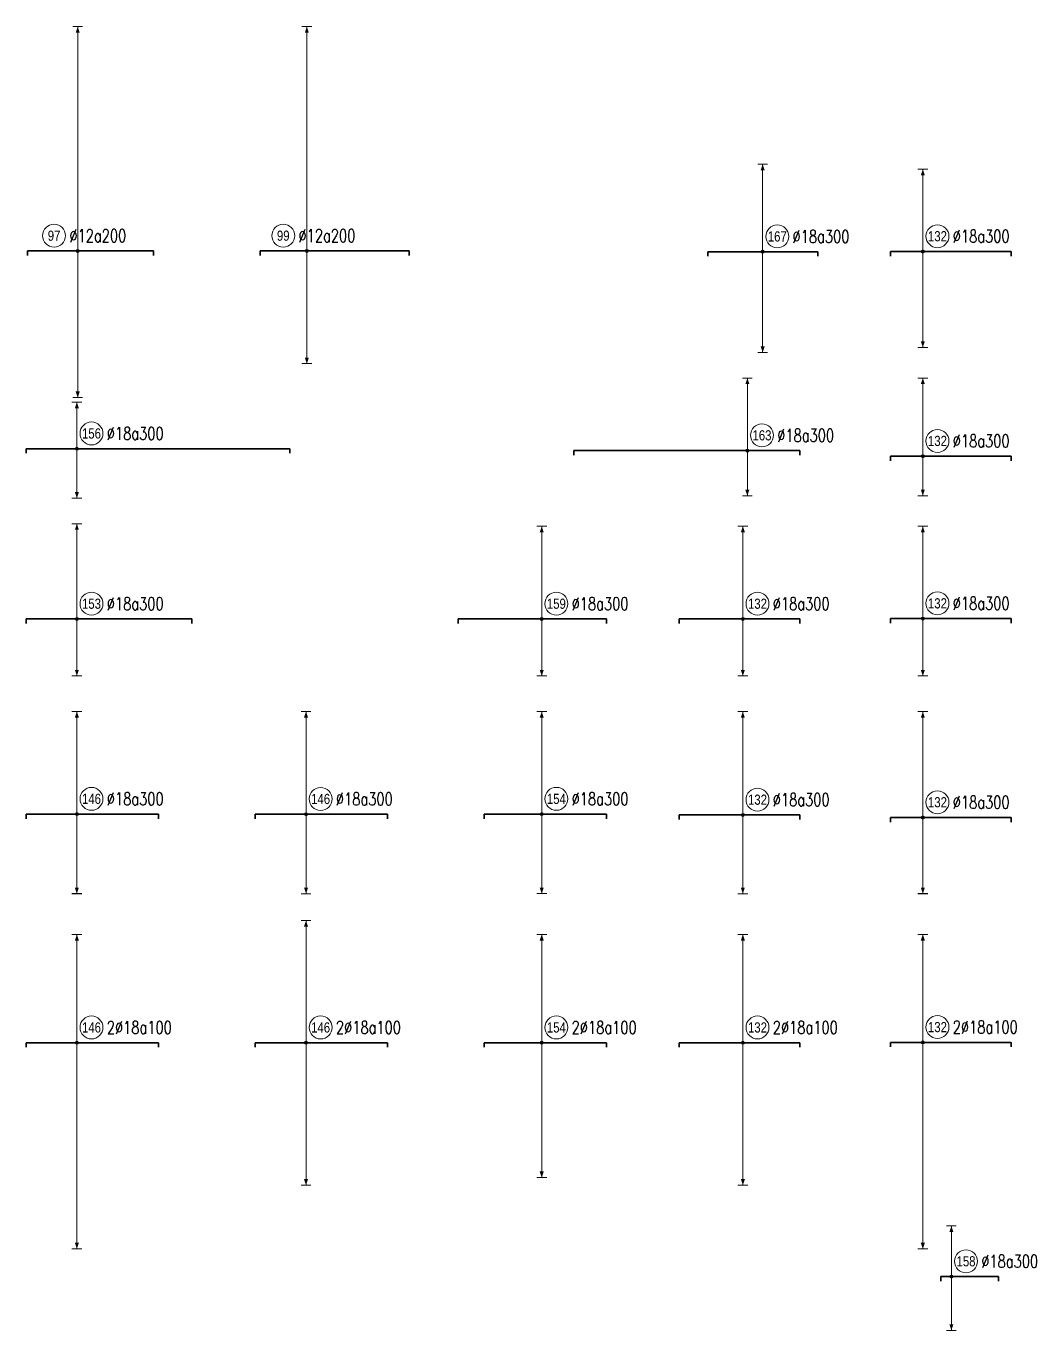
# Model space of a CAD drawing. Header units: millimetres. Extents: x -415354 to 592036, y -374841 to 139309.
# Drawn here: x 61100 to 100805, y -118320 to -67080 of the extents above; entities that cross this region are included whole.
import ezdxf
from ezdxf.enums import TextEntityAlignment as Align

# ---------------------------------------------------------------- set-up
doc = ezdxf.new("R2010")
doc.units = ezdxf.units.MM
doc.header["$MEASUREMENT"] = 0
for name, color, linetype, lineweight in [('NDC_S_DIM', 1, 'Continuous', 15), ('NDC_S_REBAR', 4, 'Continuous', 35), ('NDC_S_VN TEXT', 7, 'Continuous', 20)]:
    doc.layers.add(name, color=color, linetype=linetype, lineweight=lineweight)
doc.styles.add('ARIAL', font='arial.ttf', dxfattribs={"width": 0.8})
doc.styles.add('NDC_EN TXT', font='romans.shx', dxfattribs={"width": 0.8})

# ---------------------------------------------------------------- blocks, each defined once
blk = doc.blocks.new('*U45')
h = blk.add_hatch(color=6)
edge = h.paths.add_edge_path()
edge.add_arc((-5.03, 0), 0.3, 0, 360)
at = {"layer": 'NDC_S_DIM', "color": 8}
for q in [(-5.03, 17.2), (-5.03, -19.8)]:
    blk.add_line((-5.03, 0), q, dxfattribs=at)
for points in [[(-6.03, 17.2, 0.2, 0.2, 0), (-4.03, 17.2, 0, 0, 0)], [(-6.03, -19.8, 0.2, 0.2, 0), (-4.03, -19.8, 0, 0, 0)]]:
    blk.add_lwpolyline(points, format="xyseb", dxfattribs=at)
at = {"layer": 'NDC_S_DIM'}
blk.add_circle((-2.16, 3), 2.25, dxfattribs=at)
at = {"layer": 'NDC_S_DIM', "color": 6}
blk.add_circle((-5.03, 0), 0.3, dxfattribs=at)
at = {"layer": 'NDC_S_DIM', "color": 8}
for points in [[(-5.43, 16), (-5.03, 17.2), (-4.63, 16)], [(-5.43, -18.6), (-5.03, -19.8), (-4.63, -18.6)]]:
    blk.add_solid(points, dxfattribs=at)
at = {"layer": 'NDC_S_REBAR'}
for p, q in [((0, 0), (-15.78, 0)), ((-15.78, 0), (-15.78, -0.9)), ((0, 0), (5.8, 0)), ((5.8, 0), (5.8, -0.9)), ((-15.78, -0.9), (-15.78, -0.9)), ((5.8, -0.9), (5.8, -0.9))]:
    blk.add_line(p, q, dxfattribs=at)
at = {"layer": 'NDC_S_VN TEXT', "style": 'ARIAL', "width": 0.8}
blk.add_attdef('KHT', text='', height=2, dxfattribs=at).set_placement((-2.16, 3), align=Align.MIDDLE_CENTER)
at = {"layer": 'NDC_S_VN TEXT', "color": 3, "style": 'NDC_EN TXT', "width": 0.75}
blk.add_attdef('DKT', (0.84, 1.75), '', height=2.5, dxfattribs=at)
blk = doc.blocks.new('*U48')
h = blk.add_hatch(color=6)
edge = h.paths.add_edge_path()
edge.add_arc((-5.03, 0), 0.3, 0, 360)
at = {"layer": 'NDC_S_DIM', "color": 8}
for q in [(-5.03, 16.16), (-5.03, -18.84)]:
    blk.add_line((-5.03, 0), q, dxfattribs=at)
for points in [[(-6.03, 16.16, 0.2, 0.2, 0), (-4.03, 16.16, 0, 0, 0)], [(-6.03, -18.84, 0.2, 0.2, 0), (-4.03, -18.84, 0, 0, 0)]]:
    blk.add_lwpolyline(points, format="xyseb", dxfattribs=at)
at = {"layer": 'NDC_S_DIM'}
blk.add_circle((-2.16, 3), 2.25, dxfattribs=at)
at = {"layer": 'NDC_S_DIM', "color": 6}
blk.add_circle((-5.03, 0), 0.3, dxfattribs=at)
at = {"layer": 'NDC_S_DIM', "color": 8}
for points in [[(-5.43, 14.96), (-5.03, 16.16), (-4.63, 14.96)], [(-5.43, -17.64), (-5.03, -18.84), (-4.63, -17.64)]]:
    blk.add_solid(points, dxfattribs=at)
at = {"layer": 'NDC_S_REBAR'}
for p, q in [((0, 0), (-11.4, 0)), ((-11.4, 0), (-11.4, -0.9)), ((0, 0), (12.35, 0)), ((12.35, 0), (12.35, -0.9)), ((-11.4, -0.9), (-11.4, -0.9)), ((12.35, -0.9), (12.35, -0.9))]:
    blk.add_line(p, q, dxfattribs=at)
at = {"layer": 'NDC_S_VN TEXT', "style": 'ARIAL', "width": 0.8}
blk.add_attdef('KHT', text='', height=2, dxfattribs=at).set_placement((-2.16, 3), align=Align.MIDDLE_CENTER)
at = {"layer": 'NDC_S_VN TEXT', "color": 3, "style": 'NDC_EN TXT', "width": 0.75}
blk.add_attdef('DKT', (0.84, 1.75), '', height=2.5, dxfattribs=at)
blk = doc.blocks.new('*U21')
h = blk.add_hatch(color=6)
edge = h.paths.add_edge_path()
edge.add_arc((-5.03, 0), 0.3, 0, 360)
at = {"layer": 'NDC_S_DIM', "color": 8}
for q in [(-5.03, 9.16), (-5.03, -9.72)]:
    blk.add_line((-5.03, 0), q, dxfattribs=at)
for points in [[(-6.03, 9.16, 0.2, 0.2, 0), (-4.03, 9.16, 0, 0, 0)], [(-6.03, -9.72, 0.2, 0.2, 0), (-4.03, -9.72, 0, 0, 0)]]:
    blk.add_lwpolyline(points, format="xyseb", dxfattribs=at)
at = {"layer": 'NDC_S_DIM'}
blk.add_circle((-2.16, 3), 2.25, dxfattribs=at)
at = {"layer": 'NDC_S_DIM', "color": 6}
blk.add_circle((-5.03, 0), 0.3, dxfattribs=at)
at = {"layer": 'NDC_S_DIM', "color": 8}
for points in [[(-5.43, 7.96), (-5.03, 9.16), (-4.63, 7.96)], [(-5.43, -8.52), (-5.03, -9.72), (-4.63, -8.52)]]:
    blk.add_solid(points, dxfattribs=at)
at = {"layer": 'NDC_S_REBAR'}
for p, q in [((0, 0), (-15.01, 0)), ((-15.01, 0), (-15.01, -0.9)), ((0, 0), (36.82, 0)), ((36.82, 0), (36.82, -0.9)), ((-15.01, -0.9), (-15.01, -0.9)), ((36.82, -0.9), (36.82, -0.9))]:
    blk.add_line(p, q, dxfattribs=at)
at = {"layer": 'NDC_S_VN TEXT', "style": 'ARIAL', "width": 0.8}
blk.add_attdef('KHT', text='', height=2, dxfattribs=at).set_placement((-2.16, 3), align=Align.MIDDLE_CENTER)
at = {"layer": 'NDC_S_VN TEXT', "color": 3, "style": 'NDC_EN TXT', "width": 0.75}
blk.add_attdef('DKT', (0.84, 1.75), '', height=2.5, dxfattribs=at)
blk = doc.blocks.new('*U20')
h = blk.add_hatch(color=6)
edge = h.paths.add_edge_path()
edge.add_arc((-5.03, 0), 0.3, 0, 360)
at = {"layer": 'NDC_S_DIM', "color": 8}
for q in [(-5.03, 14.25), (-5.03, -8.86)]:
    blk.add_line((-5.03, 0), q, dxfattribs=at)
for points in [[(-6.03, 14.25, 0.2, 0.2, 0), (-4.03, 14.25, 0, 0, 0)], [(-6.03, -8.86, 0.2, 0.2, 0), (-4.03, -8.86, 0, 0, 0)]]:
    blk.add_lwpolyline(points, format="xyseb", dxfattribs=at)
at = {"layer": 'NDC_S_DIM'}
blk.add_circle((-2.16, 3), 2.25, dxfattribs=at)
at = {"layer": 'NDC_S_DIM', "color": 6}
blk.add_circle((-5.03, 0), 0.3, dxfattribs=at)
at = {"layer": 'NDC_S_DIM', "color": 8}
for points in [[(-5.43, 13.05), (-5.03, 14.25), (-4.63, 13.05)], [(-5.43, -7.66), (-5.03, -8.86), (-4.63, -7.66)]]:
    blk.add_solid(points, dxfattribs=at)
at = {"layer": 'NDC_S_REBAR'}
for p, q in [((0, 0), (-39.08, 0)), ((-39.08, 0), (-39.08, -0.9)), ((0, 0), (5.31, 0)), ((5.31, 0), (5.31, -0.9)), ((-39.08, -0.9), (-39.08, -0.9)), ((5.31, -0.9), (5.31, -0.9))]:
    blk.add_line(p, q, dxfattribs=at)
at = {"layer": 'NDC_S_VN TEXT', "style": 'ARIAL', "width": 0.8}
blk.add_attdef('KHT', text='', height=2, dxfattribs=at).set_placement((-2.16, 3), align=Align.MIDDLE_CENTER)
at = {"layer": 'NDC_S_VN TEXT', "color": 3, "style": 'NDC_EN TXT', "width": 0.75}
blk.add_attdef('DKT', (0.84, 1.75), '', height=2.5, dxfattribs=at)
blk = doc.blocks.new('*U18')
h = blk.add_hatch(color=6)
edge = h.paths.add_edge_path()
edge.add_arc((-5.03, 0), 0.3, 0, 360)
at = {"layer": 'NDC_S_DIM', "color": 8}
for q in [(-5.03, 15.35), (-5.03, -7.75)]:
    blk.add_line((-5.03, 0), q, dxfattribs=at)
for points in [[(-6.03, 15.35, 0.2, 0.2, 0), (-4.03, 15.35, 0, 0, 0)], [(-6.03, -7.75, 0.2, 0.2, 0), (-4.03, -7.75, 0, 0, 0)]]:
    blk.add_lwpolyline(points, format="xyseb", dxfattribs=at)
at = {"layer": 'NDC_S_DIM'}
blk.add_circle((-2.16, 3), 2.25, dxfattribs=at)
at = {"layer": 'NDC_S_DIM', "color": 6}
blk.add_circle((-5.03, 0), 0.3, dxfattribs=at)
at = {"layer": 'NDC_S_DIM', "color": 8}
for points in [[(-5.43, 14.15), (-5.03, 15.35), (-4.63, 14.15)], [(-5.43, -6.55), (-5.03, -7.75), (-4.63, -6.55)]]:
    blk.add_solid(points, dxfattribs=at)
at = {"layer": 'NDC_S_REBAR'}
for p, q in [((0, 0), (-11.4, 0)), ((-11.4, 0), (-11.4, -0.9)), ((0, 0), (12.35, 0)), ((12.35, 0), (12.35, -0.9)), ((-11.4, -0.9), (-11.4, -0.9)), ((12.35, -0.9), (12.35, -0.9))]:
    blk.add_line(p, q, dxfattribs=at)
at = {"layer": 'NDC_S_VN TEXT', "style": 'ARIAL', "width": 0.8}
blk.add_attdef('KHT', text='', height=2, dxfattribs=at).set_placement((-2.16, 3), align=Align.MIDDLE_CENTER)
at = {"layer": 'NDC_S_VN TEXT', "color": 3, "style": 'NDC_EN TXT', "width": 0.75}
blk.add_attdef('DKT', (0.84, 1.75), '', height=2.5, dxfattribs=at)
blk = doc.blocks.new('*U12')
h = blk.add_hatch(color=6)
edge = h.paths.add_edge_path()
edge.add_arc((-5.03, 0), 0.3, 0, 360)
at = {"layer": 'NDC_S_DIM', "color": 8}
for q in [(-5.03, 18.71), (-5.03, -11.19)]:
    blk.add_line((-5.03, 0), q, dxfattribs=at)
for points in [[(-6.03, 18.71, 0.2, 0.2, 0), (-4.03, 18.71, 0, 0, 0)], [(-6.03, -11.19, 0.2, 0.2, 0), (-4.03, -11.19, 0, 0, 0)]]:
    blk.add_lwpolyline(points, format="xyseb", dxfattribs=at)
at = {"layer": 'NDC_S_DIM'}
blk.add_circle((-2.16, 3), 2.25, dxfattribs=at)
at = {"layer": 'NDC_S_DIM', "color": 6}
blk.add_circle((-5.03, 0), 0.3, dxfattribs=at)
at = {"layer": 'NDC_S_DIM', "color": 8}
for points in [[(-5.43, 17.51), (-5.03, 18.71), (-4.63, 17.51)], [(-5.43, -9.99), (-5.03, -11.19), (-4.63, -9.99)]]:
    blk.add_solid(points, dxfattribs=at)
at = {"layer": 'NDC_S_REBAR'}
for p, q in [((0, 0), (-15.01, 0)), ((-15.01, 0), (-15.01, -0.9)), ((0, 0), (17.53, 0)), ((17.53, 0), (17.53, -0.9)), ((-15.01, -0.9), (-15.01, -0.9)), ((17.53, -0.9), (17.53, -0.9))]:
    blk.add_line(p, q, dxfattribs=at)
at = {"layer": 'NDC_S_VN TEXT', "style": 'ARIAL', "width": 0.8}
blk.add_attdef('KHT', text='', height=2, dxfattribs=at).set_placement((-2.16, 3), align=Align.MIDDLE_CENTER)
at = {"layer": 'NDC_S_VN TEXT', "color": 3, "style": 'NDC_EN TXT', "width": 0.75}
blk.add_attdef('DKT', (0.84, 1.75), '', height=2.5, dxfattribs=at)
blk = doc.blocks.new('*U9')
h = blk.add_hatch(color=6)
edge = h.paths.add_edge_path()
edge.add_arc((-5.03, 0), 0.3, 0, 360)
at = {"layer": 'NDC_S_DIM', "color": 8}
for q in [(-5.03, 18.21), (-5.03, -11.19)]:
    blk.add_line((-5.03, 0), q, dxfattribs=at)
for points in [[(-6.03, 18.21, 0.2, 0.2, 0), (-4.03, 18.21, 0, 0, 0)], [(-6.03, -11.19, 0.2, 0.2, 0), (-4.03, -11.19, 0, 0, 0)]]:
    blk.add_lwpolyline(points, format="xyseb", dxfattribs=at)
at = {"layer": 'NDC_S_DIM'}
blk.add_circle((-2.16, 3), 2.25, dxfattribs=at)
at = {"layer": 'NDC_S_DIM', "color": 6}
blk.add_circle((-5.03, 0), 0.3, dxfattribs=at)
at = {"layer": 'NDC_S_DIM', "color": 8}
for points in [[(-5.43, 17.01), (-5.03, 18.21), (-4.63, 17.01)], [(-5.43, -9.99), (-5.03, -11.19), (-4.63, -9.99)]]:
    blk.add_solid(points, dxfattribs=at)
at = {"layer": 'NDC_S_REBAR'}
for p, q in [((0, 0), (-21.44, 0)), ((-21.44, 0), (-21.44, -0.9)), ((0, 0), (7.69, 0)), ((7.69, 0), (7.69, -0.9)), ((-21.44, -0.9), (-21.44, -0.9)), ((7.69, -0.9), (7.69, -0.9))]:
    blk.add_line(p, q, dxfattribs=at)
at = {"layer": 'NDC_S_VN TEXT', "style": 'ARIAL', "width": 0.8}
blk.add_attdef('KHT', text='', height=2, dxfattribs=at).set_placement((-2.16, 3), align=Align.MIDDLE_CENTER)
at = {"layer": 'NDC_S_VN TEXT', "color": 3, "style": 'NDC_EN TXT', "width": 0.75}
blk.add_attdef('DKT', (0.84, 1.75), '', height=2.5, dxfattribs=at)
blk = doc.blocks.new('*U10')
h = blk.add_hatch(color=6)
edge = h.paths.add_edge_path()
edge.add_arc((-5.03, 0), 0.3, 0, 360)
at = {"layer": 'NDC_S_DIM', "color": 8}
for q in [(-5.03, 18.21), (-5.03, -11.19)]:
    blk.add_line((-5.03, 0), q, dxfattribs=at)
for points in [[(-6.03, 18.21, 0.2, 0.2, 0), (-4.03, 18.21, 0, 0, 0)], [(-6.03, -11.19, 0.2, 0.2, 0), (-4.03, -11.19, 0, 0, 0)]]:
    blk.add_lwpolyline(points, format="xyseb", dxfattribs=at)
at = {"layer": 'NDC_S_DIM'}
blk.add_circle((-2.16, 3), 2.25, dxfattribs=at)
at = {"layer": 'NDC_S_DIM', "color": 6}
blk.add_circle((-5.03, 0), 0.3, dxfattribs=at)
at = {"layer": 'NDC_S_DIM', "color": 8}
for points in [[(-5.43, 17.01), (-5.03, 18.21), (-4.63, 17.01)], [(-5.43, -9.99), (-5.03, -11.19), (-4.63, -9.99)]]:
    blk.add_solid(points, dxfattribs=at)
at = {"layer": 'NDC_S_REBAR'}
for p, q in [((0, 0), (-17.56, 0)), ((-17.56, 0), (-17.56, -0.9)), ((0, 0), (6.19, 0)), ((6.19, 0), (6.19, -0.9)), ((-17.56, -0.9), (-17.56, -0.9)), ((6.19, -0.9), (6.19, -0.9))]:
    blk.add_line(p, q, dxfattribs=at)
at = {"layer": 'NDC_S_VN TEXT', "style": 'ARIAL', "width": 0.8}
blk.add_attdef('KHT', text='', height=2, dxfattribs=at).set_placement((-2.16, 3), align=Align.MIDDLE_CENTER)
at = {"layer": 'NDC_S_VN TEXT', "color": 3, "style": 'NDC_EN TXT', "width": 0.75}
blk.add_attdef('DKT', (0.84, 1.75), '', height=2.5, dxfattribs=at)
blk = doc.blocks.new('*U11')
h = blk.add_hatch(color=6)
edge = h.paths.add_edge_path()
edge.add_arc((-5.03, 0), 0.3, 0, 360)
at = {"layer": 'NDC_S_DIM', "color": 8}
for q in [(-5.03, 18.13), (-5.03, -11.26)]:
    blk.add_line((-5.03, 0), q, dxfattribs=at)
for points in [[(-6.03, 18.13, 0.2, 0.2, 0), (-4.03, 18.13, 0, 0, 0)], [(-6.03, -11.26, 0.2, 0.2, 0), (-4.03, -11.26, 0, 0, 0)]]:
    blk.add_lwpolyline(points, format="xyseb", dxfattribs=at)
at = {"layer": 'NDC_S_DIM'}
blk.add_circle((-2.16, 3), 2.25, dxfattribs=at)
at = {"layer": 'NDC_S_DIM', "color": 6}
blk.add_circle((-5.03, 0), 0.3, dxfattribs=at)
at = {"layer": 'NDC_S_DIM', "color": 8}
for points in [[(-5.43, 16.93), (-5.03, 18.13), (-4.63, 16.93)], [(-5.43, -10.06), (-5.03, -11.26), (-4.63, -10.06)]]:
    blk.add_solid(points, dxfattribs=at)
at = {"layer": 'NDC_S_REBAR'}
for p, q in [((0, 0), (-11.4, 0)), ((-11.4, 0), (-11.4, -0.9)), ((0, 0), (12.35, 0)), ((12.35, 0), (12.35, -0.9)), ((-11.4, -0.9), (-11.4, -0.9)), ((12.35, -0.9), (12.35, -0.9))]:
    blk.add_line(p, q, dxfattribs=at)
at = {"layer": 'NDC_S_VN TEXT', "style": 'ARIAL', "width": 0.8}
blk.add_attdef('KHT', text='', height=2, dxfattribs=at).set_placement((-2.16, 3), align=Align.MIDDLE_CENTER)
at = {"layer": 'NDC_S_VN TEXT', "color": 3, "style": 'NDC_EN TXT', "width": 0.75}
blk.add_attdef('DKT', (0.84, 1.75), '', height=2.5, dxfattribs=at)
blk = doc.blocks.new('*U35')
h = blk.add_hatch(color=6)
edge = h.paths.add_edge_path()
edge.add_arc((-5.03, 0), 0.3, 0, 360)
at = {"layer": 'NDC_S_DIM', "color": 8}
for q in [(-5.03, 21.27), (-5.03, -40.48)]:
    blk.add_line((-5.03, 0), q, dxfattribs=at)
for points in [[(-6.03, 21.27, 0.2, 0.2, 0), (-4.03, 21.27, 0, 0, 0)], [(-6.03, -40.48, 0.2, 0.2, 0), (-4.03, -40.48, 0, 0, 0)]]:
    blk.add_lwpolyline(points, format="xyseb", dxfattribs=at)
at = {"layer": 'NDC_S_DIM'}
blk.add_circle((-2.16, 3), 2.25, dxfattribs=at)
at = {"layer": 'NDC_S_DIM', "color": 6}
blk.add_circle((-5.03, 0), 0.3, dxfattribs=at)
at = {"layer": 'NDC_S_DIM', "color": 8}
for points in [[(-5.43, 20.07), (-5.03, 21.27), (-4.63, 20.07)], [(-5.43, -39.28), (-5.03, -40.48), (-4.63, -39.28)]]:
    blk.add_solid(points, dxfattribs=at)
at = {"layer": 'NDC_S_REBAR'}
for p, q in [((0, 0), (-15.01, 0)), ((-15.01, 0), (-15.01, -0.9)), ((0, 0), (10.99, 0)), ((10.99, 0), (10.99, -0.9)), ((-15.01, -0.9), (-15.01, -0.9)), ((10.99, -0.9), (10.99, -0.9))]:
    blk.add_line(p, q, dxfattribs=at)
at = {"layer": 'NDC_S_VN TEXT', "style": 'ARIAL', "width": 0.8}
blk.add_attdef('KHT', text='', height=2, dxfattribs=at).set_placement((-2.16, 3), align=Align.MIDDLE_CENTER)
at = {"layer": 'NDC_S_VN TEXT', "color": 3, "style": 'NDC_EN TXT', "width": 0.75}
blk.add_attdef('DKT', (0.84, 1.75), '', height=2.5, dxfattribs=at)
blk = doc.blocks.new('*U36')
h = blk.add_hatch(color=6)
edge = h.paths.add_edge_path()
edge.add_arc((-5.03, 0), 0.3, 0, 360)
at = {"layer": 'NDC_S_DIM', "color": 8}
for q in [(-5.03, 24.02), (-5.03, -27.98)]:
    blk.add_line((-5.03, 0), q, dxfattribs=at)
for points in [[(-6.03, 24.02, 0.2, 0.2, 0), (-4.03, 24.02, 0, 0, 0)], [(-6.03, -27.98, 0.2, 0.2, 0), (-4.03, -27.98, 0, 0, 0)]]:
    blk.add_lwpolyline(points, format="xyseb", dxfattribs=at)
at = {"layer": 'NDC_S_DIM'}
blk.add_circle((-2.16, 3), 2.25, dxfattribs=at)
at = {"layer": 'NDC_S_DIM', "color": 6}
blk.add_circle((-5.03, 0), 0.3, dxfattribs=at)
at = {"layer": 'NDC_S_DIM', "color": 8}
for points in [[(-5.43, 22.82), (-5.03, 24.02), (-4.63, 22.82)], [(-5.43, -26.78), (-5.03, -27.98), (-4.63, -26.78)]]:
    blk.add_solid(points, dxfattribs=at)
at = {"layer": 'NDC_S_REBAR'}
for p, q in [((0, 0), (-15.01, 0)), ((-15.01, 0), (-15.01, -0.9)), ((0, 0), (10.99, 0)), ((10.99, 0), (10.99, -0.9)), ((-15.01, -0.9), (-15.01, -0.9)), ((10.99, -0.9), (10.99, -0.9))]:
    blk.add_line(p, q, dxfattribs=at)
at = {"layer": 'NDC_S_VN TEXT', "style": 'ARIAL', "width": 0.8}
blk.add_attdef('KHT', text='', height=2, dxfattribs=at).set_placement((-2.16, 3), align=Align.MIDDLE_CENTER)
at = {"layer": 'NDC_S_VN TEXT', "color": 3, "style": 'NDC_EN TXT', "width": 0.75}
blk.add_attdef('DKT', (0.84, 1.75), '', height=2.5, dxfattribs=at)
blk = doc.blocks.new('*U37')
h = blk.add_hatch(color=6)
edge = h.paths.add_edge_path()
edge.add_arc((-5.03, 0), 0.3, 0, 360)
at = {"layer": 'NDC_S_DIM', "color": 8}
for q in [(-5.03, 21.27), (-5.03, -26.48)]:
    blk.add_line((-5.03, 0), q, dxfattribs=at)
for points in [[(-6.03, 21.27, 0.2, 0.2, 0), (-4.03, 21.27, 0, 0, 0)], [(-6.03, -26.48, 0.2, 0.2, 0), (-4.03, -26.48, 0, 0, 0)]]:
    blk.add_lwpolyline(points, format="xyseb", dxfattribs=at)
at = {"layer": 'NDC_S_DIM'}
blk.add_circle((-2.16, 3), 2.25, dxfattribs=at)
at = {"layer": 'NDC_S_DIM', "color": 6}
blk.add_circle((-5.03, 0), 0.3, dxfattribs=at)
at = {"layer": 'NDC_S_DIM', "color": 8}
for points in [[(-5.43, 20.07), (-5.03, 21.27), (-4.63, 20.07)], [(-5.43, -25.28), (-5.03, -26.48), (-4.63, -25.28)]]:
    blk.add_solid(points, dxfattribs=at)
at = {"layer": 'NDC_S_REBAR'}
for p, q in [((0, 0), (-16.31, 0)), ((-16.31, 0), (-16.31, -0.9)), ((0, 0), (7.69, 0)), ((7.69, 0), (7.69, -0.9)), ((-16.31, -0.9), (-16.31, -0.9)), ((7.69, -0.9), (7.69, -0.9))]:
    blk.add_line(p, q, dxfattribs=at)
at = {"layer": 'NDC_S_VN TEXT', "style": 'ARIAL', "width": 0.8}
blk.add_attdef('KHT', text='', height=2, dxfattribs=at).set_placement((-2.16, 3), align=Align.MIDDLE_CENTER)
at = {"layer": 'NDC_S_VN TEXT', "color": 3, "style": 'NDC_EN TXT', "width": 0.75}
blk.add_attdef('DKT', (0.84, 1.75), '', height=2.5, dxfattribs=at)
blk = doc.blocks.new('*U30')
h = blk.add_hatch(color=6)
edge = h.paths.add_edge_path()
edge.add_arc((-5.03, 0), 0.3, 0, 360)
at = {"layer": 'NDC_S_DIM', "color": 8}
for q in [(-5.03, 21.27), (-5.03, -27.98)]:
    blk.add_line((-5.03, 0), q, dxfattribs=at)
for points in [[(-6.03, 21.27, 0.2, 0.2, 0), (-4.03, 21.27, 0, 0, 0)], [(-6.03, -27.98, 0.2, 0.2, 0), (-4.03, -27.98, 0, 0, 0)]]:
    blk.add_lwpolyline(points, format="xyseb", dxfattribs=at)
at = {"layer": 'NDC_S_DIM'}
blk.add_circle((-2.16, 3), 2.25, dxfattribs=at)
at = {"layer": 'NDC_S_DIM', "color": 6}
blk.add_circle((-5.03, 0), 0.3, dxfattribs=at)
at = {"layer": 'NDC_S_DIM', "color": 8}
for points in [[(-5.43, 20.07), (-5.03, 21.27), (-4.63, 20.07)], [(-5.43, -26.78), (-5.03, -27.98), (-4.63, -26.78)]]:
    blk.add_solid(points, dxfattribs=at)
at = {"layer": 'NDC_S_REBAR'}
for p, q in [((0, 0), (-17.56, 0)), ((-17.56, 0), (-17.56, -0.9)), ((0, 0), (6.19, 0)), ((6.19, 0), (6.19, -0.9)), ((-17.56, -0.9), (-17.56, -0.9)), ((6.19, -0.9), (6.19, -0.9))]:
    blk.add_line(p, q, dxfattribs=at)
at = {"layer": 'NDC_S_VN TEXT', "style": 'ARIAL', "width": 0.8}
blk.add_attdef('KHT', text='', height=2, dxfattribs=at).set_placement((-2.16, 3), align=Align.MIDDLE_CENTER)
at = {"layer": 'NDC_S_VN TEXT', "color": 3, "style": 'NDC_EN TXT', "width": 0.75}
blk.add_attdef('DKT', (0.84, 1.75), '', height=2.5, dxfattribs=at)
blk = doc.blocks.new('*U31')
h = blk.add_hatch(color=6)
edge = h.paths.add_edge_path()
edge.add_arc((-5.03, 0), 0.3, 0, 360)
at = {"layer": 'NDC_S_DIM', "color": 8}
for q in [(-5.03, 21.19), (-5.03, -40.56)]:
    blk.add_line((-5.03, 0), q, dxfattribs=at)
for points in [[(-6.03, 21.19, 0.2, 0.2, 0), (-4.03, 21.19, 0, 0, 0)], [(-6.03, -40.56, 0.2, 0.2, 0), (-4.03, -40.56, 0, 0, 0)]]:
    blk.add_lwpolyline(points, format="xyseb", dxfattribs=at)
at = {"layer": 'NDC_S_DIM'}
blk.add_circle((-2.16, 3), 2.25, dxfattribs=at)
at = {"layer": 'NDC_S_DIM', "color": 6}
blk.add_circle((-5.03, 0), 0.3, dxfattribs=at)
at = {"layer": 'NDC_S_DIM', "color": 8}
for points in [[(-5.43, 19.99), (-5.03, 21.19), (-4.63, 19.99)], [(-5.43, -39.36), (-5.03, -40.56), (-4.63, -39.36)]]:
    blk.add_solid(points, dxfattribs=at)
at = {"layer": 'NDC_S_REBAR'}
for p, q in [((0, 0), (-11.4, 0)), ((-11.4, 0), (-11.4, -0.9)), ((0, 0), (12.35, 0)), ((12.35, 0), (12.35, -0.9)), ((-11.4, -0.9), (-11.4, -0.9)), ((12.35, -0.9), (12.35, -0.9))]:
    blk.add_line(p, q, dxfattribs=at)
at = {"layer": 'NDC_S_VN TEXT', "style": 'ARIAL', "width": 0.8}
blk.add_attdef('KHT', text='', height=2, dxfattribs=at).set_placement((-2.16, 3), align=Align.MIDDLE_CENTER)
at = {"layer": 'NDC_S_VN TEXT', "color": 3, "style": 'NDC_EN TXT', "width": 0.75}
blk.add_attdef('DKT', (0.84, 1.75), '', height=2.5, dxfattribs=at)
blk = doc.blocks.new('*U32')
h = blk.add_hatch(color=6)
edge = h.paths.add_edge_path()
edge.add_arc((-5.03, 0), 0.3, 0, 360)
at = {"layer": 'NDC_S_DIM', "color": 8}
for q in [(-5.03, 20.8), (-5.03, -14.95)]:
    blk.add_line((-5.03, 0), q, dxfattribs=at)
for points in [[(-6.03, 20.8, 0.2, 0.2, 0), (-4.03, 20.8, 0, 0, 0)], [(-6.03, -14.95, 0.2, 0.2, 0), (-4.03, -14.95, 0, 0, 0)]]:
    blk.add_lwpolyline(points, format="xyseb", dxfattribs=at)
at = {"layer": 'NDC_S_DIM'}
blk.add_circle((-2.16, 3), 2.25, dxfattribs=at)
at = {"layer": 'NDC_S_DIM', "color": 6}
blk.add_circle((-5.03, 0), 0.3, dxfattribs=at)
at = {"layer": 'NDC_S_DIM', "color": 8}
for points in [[(-5.43, 19.6), (-5.03, 20.8), (-4.63, 19.6)], [(-5.43, -13.75), (-5.03, -14.95), (-4.63, -13.75)]]:
    blk.add_solid(points, dxfattribs=at)
at = {"layer": 'NDC_S_REBAR'}
for p, q in [((0, 0), (-11.4, 0)), ((-11.4, 0), (-11.4, -0.9)), ((0, 0), (12.35, 0)), ((12.35, 0), (12.35, -0.9)), ((-11.4, -0.9), (-11.4, -0.9)), ((12.35, -0.9), (12.35, -0.9))]:
    blk.add_line(p, q, dxfattribs=at)
at = {"layer": 'NDC_S_VN TEXT', "style": 'ARIAL', "width": 0.8}
blk.add_attdef('KHT', text='', height=2, dxfattribs=at).set_placement((-2.16, 3), align=Align.MIDDLE_CENTER)
at = {"layer": 'NDC_S_VN TEXT', "color": 3, "style": 'NDC_EN TXT', "width": 0.75}
blk.add_attdef('DKT', (0.84, 1.75), '', height=2.5, dxfattribs=at)
blk = doc.blocks.new('*U162')
h = blk.add_hatch(color=6)
edge = h.paths.add_edge_path()
edge.add_arc((-1.37, 0), 0.3, 0, 360)
at = {"layer": 'NDC_S_DIM', "color": 8}
for q in [(-1.37, 44.05), (-1.37, -28.79)]:
    blk.add_line((-1.37, 0), q, dxfattribs=at)
for points in [[(-2.37, 44.05, 0.2, 0.2, 0), (-0.37, 44.05, 0, 0, 0)], [(-2.37, -28.79, 0.2, 0.2, 0), (-0.37, -28.79, 0, 0, 0)]]:
    blk.add_lwpolyline(points, format="xyseb", dxfattribs=at)
at = {"layer": 'NDC_S_DIM'}
blk.add_circle((-6.01, 3), 2.25, dxfattribs=at)
at = {"layer": 'NDC_S_DIM', "color": 6}
blk.add_circle((-1.37, 0), 0.3, dxfattribs=at)
at = {"layer": 'NDC_S_DIM', "color": 8}
for points in [[(-1.77, 42.85), (-1.37, 44.05), (-0.97, 42.85)], [(-1.77, -27.59), (-1.37, -28.79), (-0.97, -27.59)]]:
    blk.add_solid(points, dxfattribs=at)
at = {"layer": 'NDC_S_REBAR'}
for p, q in [((0, 0), (-11.26, 0)), ((-11.26, 0), (-11.26, -0.9)), ((0, 0), (13.49, 0)), ((13.49, 0), (13.49, -0.9)), ((-11.26, -0.9), (-11.26, -0.9)), ((13.49, -0.9), (13.49, -0.9))]:
    blk.add_line(p, q, dxfattribs=at)
at = {"layer": 'NDC_S_VN TEXT', "style": 'ARIAL', "width": 0.8}
blk.add_attdef('KHT', text='', height=2, dxfattribs=at).set_placement((-6.01, 3), align=Align.MIDDLE_CENTER)
at = {"layer": 'NDC_S_VN TEXT', "color": 3, "style": 'NDC_EN TXT', "width": 0.75}
blk.add_attdef('DKT', (-3.01, 1.75), '', height=2.5, dxfattribs=at)
blk = doc.blocks.new('*U163')
h = blk.add_hatch(color=6)
edge = h.paths.add_edge_path()
edge.add_arc((-1.37, 0), 0.3, 0, 360)
at = {"layer": 'NDC_S_DIM', "color": 8}
for q in [(-1.37, 44.05), (-1.37, -22.12)]:
    blk.add_line((-1.37, 0), q, dxfattribs=at)
for points in [[(-2.37, 44.05, 0.2, 0.2, 0), (-0.37, 44.05, 0, 0, 0)], [(-2.37, -22.12, 0.2, 0.2, 0), (-0.37, -22.12, 0, 0, 0)]]:
    blk.add_lwpolyline(points, format="xyseb", dxfattribs=at)
at = {"layer": 'NDC_S_DIM'}
blk.add_circle((-6.01, 3), 2.25, dxfattribs=at)
at = {"layer": 'NDC_S_DIM', "color": 6}
blk.add_circle((-1.37, 0), 0.3, dxfattribs=at)
at = {"layer": 'NDC_S_DIM', "color": 8}
for points in [[(-1.77, 42.85), (-1.37, 44.05), (-0.97, 42.85)], [(-1.77, -20.92), (-1.37, -22.12), (-0.97, -20.92)]]:
    blk.add_solid(points, dxfattribs=at)
at = {"layer": 'NDC_S_REBAR'}
for p, q in [((0, 0), (-10.51, 0)), ((-10.51, 0), (-10.51, -0.9)), ((0, 0), (18.73, 0)), ((18.73, 0), (18.73, -0.9)), ((-10.51, -0.9), (-10.51, -0.9)), ((18.73, -0.9), (18.73, -0.9))]:
    blk.add_line(p, q, dxfattribs=at)
at = {"layer": 'NDC_S_VN TEXT', "style": 'ARIAL', "width": 0.8}
blk.add_attdef('KHT', text='', height=2, dxfattribs=at).set_placement((-6.01, 3), align=Align.MIDDLE_CENTER)
at = {"layer": 'NDC_S_VN TEXT', "color": 3, "style": 'NDC_EN TXT', "width": 0.75}
blk.add_attdef('DKT', (-3.01, 1.75), '', height=2.5, dxfattribs=at)
blk = doc.blocks.new('*U552')
h = blk.add_hatch(color=6)
edge = h.paths.add_edge_path()
edge.add_arc((-5.03, 0), 0.3, 0, 360)
at = {"layer": 'NDC_S_DIM', "color": 8}
for q in [(-5.03, 20.13), (-5.03, -15.62)]:
    blk.add_line((-5.03, 0), q, dxfattribs=at)
for points in [[(-6.03, 20.13, 0.2, 0.2, 0), (-4.03, 20.13, 0, 0, 0)], [(-6.03, -15.62, 0.2, 0.2, 0), (-4.03, -15.62, 0, 0, 0)]]:
    blk.add_lwpolyline(points, format="xyseb", dxfattribs=at)
at = {"layer": 'NDC_S_DIM'}
blk.add_circle((-2.16, 3), 2.25, dxfattribs=at)
at = {"layer": 'NDC_S_DIM', "color": 6}
blk.add_circle((-5.03, 0), 0.3, dxfattribs=at)
at = {"layer": 'NDC_S_DIM', "color": 8}
for points in [[(-5.43, 18.93), (-5.03, 20.13), (-4.63, 18.93)], [(-5.43, -14.42), (-5.03, -15.62), (-4.63, -14.42)]]:
    blk.add_solid(points, dxfattribs=at)
at = {"layer": 'NDC_S_REBAR'}
for p, q in [((0, 0), (-15.01, 0)), ((-15.01, 0), (-15.01, -0.9)), ((0, 0), (10.99, 0)), ((10.99, 0), (10.99, -0.9)), ((-15.01, -0.9), (-15.01, -0.9)), ((10.99, -0.9), (10.99, -0.9))]:
    blk.add_line(p, q, dxfattribs=at)
at = {"layer": 'NDC_S_VN TEXT', "style": 'ARIAL', "width": 0.8}
blk.add_attdef('KHT', text='', height=2, dxfattribs=at).set_placement((-2.16, 3), align=Align.MIDDLE_CENTER)
at = {"layer": 'NDC_S_VN TEXT', "color": 3, "style": 'NDC_EN TXT', "width": 0.75}
blk.add_attdef('DKT', (0.84, 1.75), '', height=2.5, dxfattribs=at)
blk = doc.blocks.new('*U553')
h = blk.add_hatch(color=6)
edge = h.paths.add_edge_path()
edge.add_arc((-5.03, 0), 0.3, 0, 360)
at = {"layer": 'NDC_S_DIM', "color": 8}
for q in [(-5.03, 20.15), (-5.03, -15.6)]:
    blk.add_line((-5.03, 0), q, dxfattribs=at)
for points in [[(-6.03, 20.15, 0.2, 0.2, 0), (-4.03, 20.15, 0, 0, 0)], [(-6.03, -15.6, 0.2, 0.2, 0), (-4.03, -15.6, 0, 0, 0)]]:
    blk.add_lwpolyline(points, format="xyseb", dxfattribs=at)
at = {"layer": 'NDC_S_DIM'}
blk.add_circle((-2.16, 3), 2.25, dxfattribs=at)
at = {"layer": 'NDC_S_DIM', "color": 6}
blk.add_circle((-5.03, 0), 0.3, dxfattribs=at)
at = {"layer": 'NDC_S_DIM', "color": 8}
for points in [[(-5.43, 18.95), (-5.03, 20.15), (-4.63, 18.95)], [(-5.43, -14.4), (-5.03, -15.6), (-4.63, -14.4)]]:
    blk.add_solid(points, dxfattribs=at)
at = {"layer": 'NDC_S_REBAR'}
for p, q in [((0, 0), (-15.01, 0)), ((-15.01, 0), (-15.01, -0.9)), ((0, 0), (10.99, 0)), ((10.99, 0), (10.99, -0.9)), ((-15.01, -0.9), (-15.01, -0.9)), ((10.99, -0.9), (10.99, -0.9))]:
    blk.add_line(p, q, dxfattribs=at)
at = {"layer": 'NDC_S_VN TEXT', "style": 'ARIAL', "width": 0.8}
blk.add_attdef('KHT', text='', height=2, dxfattribs=at).set_placement((-2.16, 3), align=Align.MIDDLE_CENTER)
at = {"layer": 'NDC_S_VN TEXT', "color": 3, "style": 'NDC_EN TXT', "width": 0.75}
blk.add_attdef('DKT', (0.84, 1.75), '', height=2.5, dxfattribs=at)
blk = doc.blocks.new('*U554')
h = blk.add_hatch(color=6)
edge = h.paths.add_edge_path()
edge.add_arc((-5.03, 0), 0.3, 0, 360)
at = {"layer": 'NDC_S_DIM', "color": 8}
for q in [(-5.03, 20.13), (-5.03, -15.62)]:
    blk.add_line((-5.03, 0), q, dxfattribs=at)
for points in [[(-6.03, 20.13, 0.2, 0.2, 0), (-4.03, 20.13, 0, 0, 0)], [(-6.03, -15.62, 0.2, 0.2, 0), (-4.03, -15.62, 0, 0, 0)]]:
    blk.add_lwpolyline(points, format="xyseb", dxfattribs=at)
at = {"layer": 'NDC_S_DIM'}
blk.add_circle((-2.16, 3), 2.25, dxfattribs=at)
at = {"layer": 'NDC_S_DIM', "color": 6}
blk.add_circle((-5.03, 0), 0.3, dxfattribs=at)
at = {"layer": 'NDC_S_DIM', "color": 8}
for points in [[(-5.43, 18.93), (-5.03, 20.13), (-4.63, 18.93)], [(-5.43, -14.42), (-5.03, -15.62), (-4.63, -14.42)]]:
    blk.add_solid(points, dxfattribs=at)
at = {"layer": 'NDC_S_REBAR'}
for p, q in [((0, 0), (-16.31, 0)), ((-16.31, 0), (-16.31, -0.9)), ((0, 0), (7.69, 0)), ((7.69, 0), (7.69, -0.9)), ((-16.31, -0.9), (-16.31, -0.9)), ((7.69, -0.9), (7.69, -0.9))]:
    blk.add_line(p, q, dxfattribs=at)
at = {"layer": 'NDC_S_VN TEXT', "style": 'ARIAL', "width": 0.8}
blk.add_attdef('KHT', text='', height=2, dxfattribs=at).set_placement((-2.16, 3), align=Align.MIDDLE_CENTER)
at = {"layer": 'NDC_S_VN TEXT', "color": 3, "style": 'NDC_EN TXT', "width": 0.75}
blk.add_attdef('DKT', (0.84, 1.75), '', height=2.5, dxfattribs=at)
blk = doc.blocks.new('*U555')
h = blk.add_hatch(color=6)
edge = h.paths.add_edge_path()
edge.add_arc((-5.03, 0), 0.3, 0, 360)
at = {"layer": 'NDC_S_DIM', "color": 8}
for q in [(-5.03, 20.29), (-5.03, -15.46)]:
    blk.add_line((-5.03, 0), q, dxfattribs=at)
for points in [[(-6.03, 20.29, 0.2, 0.2, 0), (-4.03, 20.29, 0, 0, 0)], [(-6.03, -15.46, 0.2, 0.2, 0), (-4.03, -15.46, 0, 0, 0)]]:
    blk.add_lwpolyline(points, format="xyseb", dxfattribs=at)
at = {"layer": 'NDC_S_DIM'}
blk.add_circle((-2.16, 3), 2.25, dxfattribs=at)
at = {"layer": 'NDC_S_DIM', "color": 6}
blk.add_circle((-5.03, 0), 0.3, dxfattribs=at)
at = {"layer": 'NDC_S_DIM', "color": 8}
for points in [[(-5.43, 19.09), (-5.03, 20.29), (-4.63, 19.09)], [(-5.43, -14.26), (-5.03, -15.46), (-4.63, -14.26)]]:
    blk.add_solid(points, dxfattribs=at)
at = {"layer": 'NDC_S_REBAR'}
for p, q in [((0, 0), (-17.56, 0)), ((-17.56, 0), (-17.56, -0.9)), ((0, 0), (6.19, 0)), ((6.19, 0), (6.19, -0.9)), ((-17.56, -0.9), (-17.56, -0.9)), ((6.19, -0.9), (6.19, -0.9))]:
    blk.add_line(p, q, dxfattribs=at)
at = {"layer": 'NDC_S_VN TEXT', "style": 'ARIAL', "width": 0.8}
blk.add_attdef('KHT', text='', height=2, dxfattribs=at).set_placement((-2.16, 3), align=Align.MIDDLE_CENTER)
at = {"layer": 'NDC_S_VN TEXT', "color": 3, "style": 'NDC_EN TXT', "width": 0.75}
blk.add_attdef('DKT', (0.84, 1.75), '', height=2.5, dxfattribs=at)
blk = doc.blocks.new('*U746')
h = blk.add_hatch(color=6)
edge = h.paths.add_edge_path()
edge.add_arc((-5.03, 0), 0.3, 0, 360)
at = {"layer": 'NDC_S_DIM', "color": 8}
for q in [(-5.03, 9.93), (-5.03, -10.57)]:
    blk.add_line((-5.03, 0), q, dxfattribs=at)
for points in [[(-6.03, 9.93, 0.2, 0.2, 0), (-4.03, 9.93, 0, 0, 0)], [(-6.03, -10.57, 0.2, 0.2, 0), (-4.03, -10.57, 0, 0, 0)]]:
    blk.add_lwpolyline(points, format="xyseb", dxfattribs=at)
at = {"layer": 'NDC_S_DIM'}
blk.add_circle((-2.16, 3), 2.25, dxfattribs=at)
at = {"layer": 'NDC_S_DIM', "color": 6}
blk.add_circle((-5.03, 0), 0.3, dxfattribs=at)
at = {"layer": 'NDC_S_DIM', "color": 8}
for points in [[(-5.43, 8.73), (-5.03, 9.93), (-4.63, 8.73)], [(-5.43, -9.37), (-5.03, -10.57), (-4.63, -9.37)]]:
    blk.add_solid(points, dxfattribs=at)
at = {"layer": 'NDC_S_REBAR'}
for p, q in [((0, 0), (-7.11, 0)), ((-7.11, 0), (-7.11, -0.9)), ((0, 0), (4.24, 0)), ((4.24, 0), (4.24, -0.9)), ((-7.11, -0.9), (-7.11, -0.9)), ((4.24, -0.9), (4.24, -0.9))]:
    blk.add_line(p, q, dxfattribs=at)
at = {"layer": 'NDC_S_VN TEXT', "style": 'ARIAL', "width": 0.8}
blk.add_attdef('KHT', text='', height=2, dxfattribs=at).set_placement((-2.16, 3), align=Align.MIDDLE_CENTER)
at = {"layer": 'NDC_S_VN TEXT', "color": 3, "style": 'NDC_EN TXT', "width": 0.75}
blk.add_attdef('DKT', (0.84, 1.75), '', height=2.5, dxfattribs=at)

msp = doc.modelspace()

# ---------------------------------------------------------------- block references
at = {"xscale": 200, "yscale": 200, "zscale": 200}
for name, p, values in [('*U162', (63402.5, -75910.3), {'KHT': '97', 'DKT': '%%C12a200'}), ('*U163', (72402.5, -75910.3), {'KHT': '99', 'DKT': '%%C12a200'}), ('*U45', (91039, -75940.2), {'KHT': '167', 'DKT': '%%C18a300'}), ('*U48', (97330.7, -75932), {'KHT': '132', 'DKT': '%%C18a300'}), ('*U20', (90437.3, -83750.2), {'KHT': '163', 'DKT': '%%C18a300'}), ('*U18', (97330.7, -83970.7), {'KHT': '132', 'DKT': '%%C18a300'}), ('*U21', (64101.3, -83676.9), {'KHT': '156', 'DKT': '%%C18a300'}), ('*U12', (64101.3, -90362.7), {'KHT': '153', 'DKT': '%%C18a300'}), ('*U9', (82361.2, -90362.7), {'KHT': '159', 'DKT': '%%C18a300'}), ('*U10', (90261.2, -90362.7), {'KHT': '132', 'DKT': '%%C18a300'}), ('*U11', (97330.7, -90348.1), {'KHT': '132', 'DKT': '%%C18a300'}), ('*U552', (64101.3, -98025.8), {'KHT': '146', 'DKT': '%%C18a300'}), ('*U553', (73101.3, -98030.4), {'KHT': '146', 'DKT': '%%C18a300'}), ('*U554', (82361.2, -98025.2), {'KHT': '154', 'DKT': '%%C18a300'}), ('*U555', (90261.2, -98058.9), {'KHT': '132', 'DKT': '%%C18a300'}), ('*U32', (97330.7, -98159.3), {'KHT': '132', 'DKT': '%%C18a300'}), ('*U36', (73101.3, -107003.4), {'KHT': '146', 'DKT': '2%%C18a100'}), ('*U35', (64101.3, -107003.4), {'KHT': '146', 'DKT': '2%%C18a100'}), ('*U37', (82361.2, -107003.4), {'KHT': '154', 'DKT': '2%%C18a100'}), ('*U30', (90261.2, -107003.4), {'KHT': '132', 'DKT': '2%%C18a100'}), ('*U31', (97330.7, -106988.7), {'KHT': '132', 'DKT': '2%%C18a100'}), ('*U746', (98452.6, -116185.5), {'KHT': '158', 'DKT': '%%C18a300'})]:
    msp.add_blockref(name, p, dxfattribs=at).add_auto_attribs(values)

doc.saveas('drawing.dxf')
